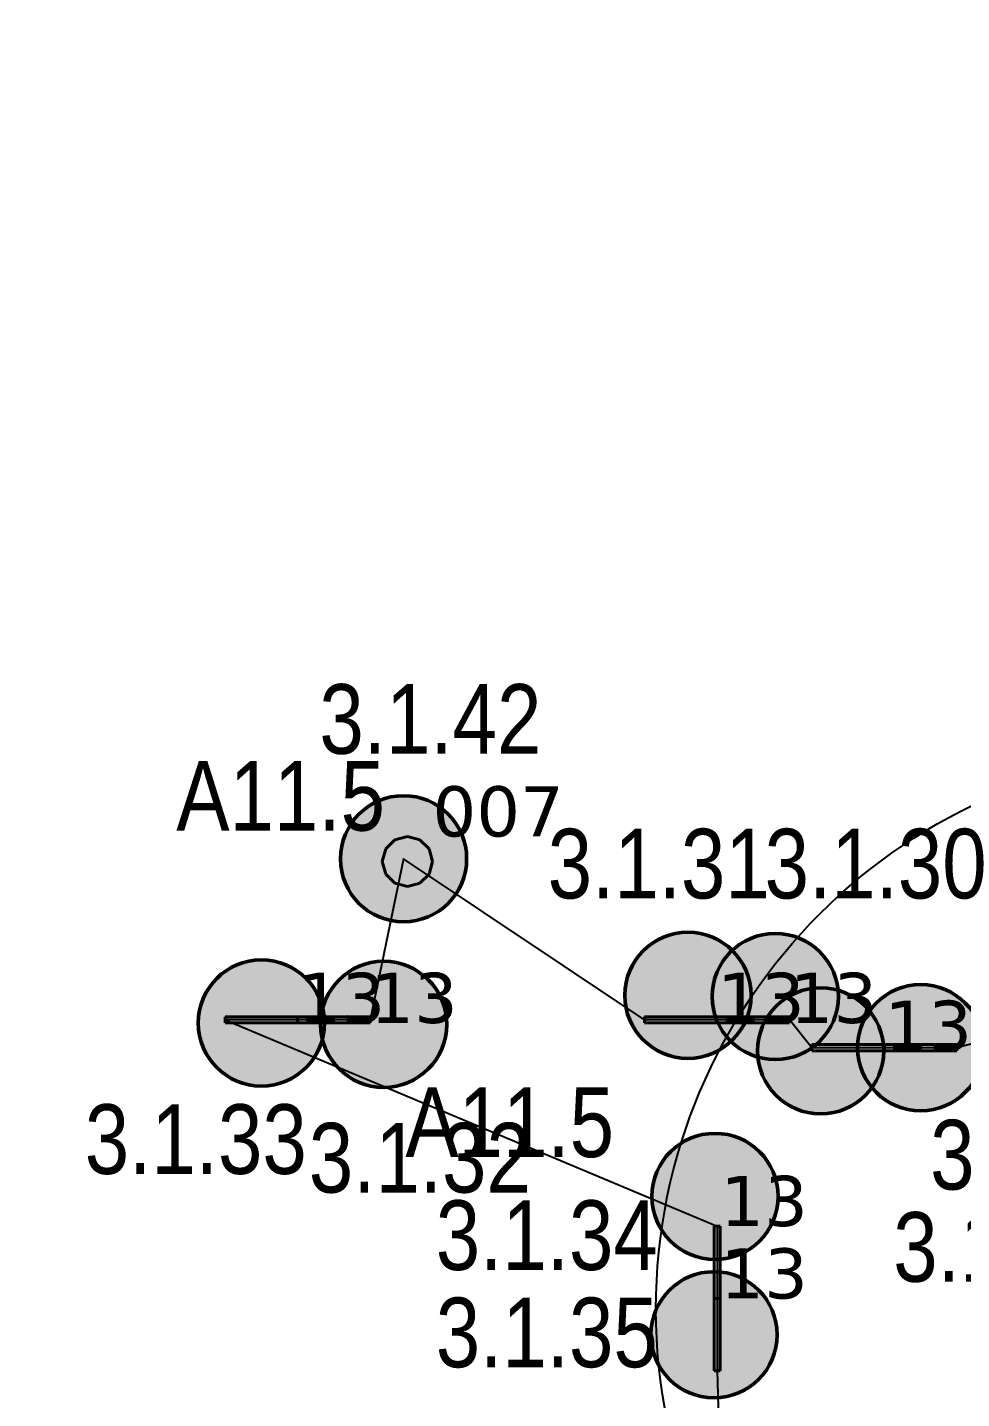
# Model space of a CAD drawing. Header units: millimetres. Extents: x -243740 to 150609, y -473655 to -165121.
# Drawn here: x -228173 to -224823, y -375699 to -370779 of the extents above; entities that cross this region are included whole.
import ezdxf
from ezdxf.enums import TextEntityAlignment as Align

# ---------------------------------------------------------------- set-up
doc = ezdxf.new("R2010")
doc.units = ezdxf.units.MM
doc.layers.add('_Гр.ЩД-1А.5.9.I2.1', color=6, linetype='Continuous')
for name, color, linetype, lineweight in [('_освещение_dali', 3, 'Continuous', 50), ('DLX_FL2_LUM 34', 5, 'Continuous', 40), ('DLX_FL2_LUM 7', 5, 'Continuous', 40), ('Освещение', 5, 'Continuous', 30)]:
    doc.layers.add(name, color=color, linetype=linetype, lineweight=lineweight)
doc.layers.add('DLX_FL2_LUM 10', color=7, linetype='Continuous', lineweight=40, true_color=0xfb1804)
doc.styles.add('Arial Narrow_6', font='ARIALN.TTF', dxfattribs={"height": 193.245432})
doc.styles.get("Standard").update_dxf_attribs({"font": 'ARIALN.TTF'})
doc.styles.add('TableTextStyle', font='')
doc.styles.get('TableTextStyle').set_extended_font_data('VERDANA.TTF')
doc.linetypes.add('Truba', pattern='A,3e-05,[4,MSH_7,S=1,R=0,X=0,Y=0],-3.022072', length=3.022102)

# ---------------------------------------------------------------- blocks, each defined once
blk = doc.blocks.new('dgdg')
at = {"layer": 'DLX_FL2_LUM 10'}
for points in [[(9280.5, 23008.2, 0), (9540.5, 23008.2, 0)], [(9540.5, 23008.2, 0), (9280.5, 23008.2, 0)], [(9280.5, 23008.2, 0), (9280.5, 23008.2, 0)], [(9280.5, 22985.7, 0), (9280.5, 23008.2, 0)], [(9280.5, 23008.2, 0), (9280.5, 23008.2, 0)], [(9280.5, 23008.2, 0), (9280.5, 22985.7, 0)], [(9540.5, 23008.2, 0), (9280.5, 23008.2, 0)], [(9280.5, 23008.2, 0), (9280.5, 22985.7, 0)], [(9280.5, 23008.2, 0), (9540.5, 23008.2, 0)], [(9280.5, 22985.7, 0), (9280.5, 23008.2, 0)], [(9540.5, 22985.7, 0), (9280.5, 22985.7, 0)], [(9280.5, 22985.7, 0), (9280.5, 22985.7, 0)], [(9280.5, 22985.7, 0), (9540.5, 22985.7, 0)], [(9280.5, 22985.7, 0), (9280.5, 22985.7, 0)], [(9280.5, 22985.7, 0), (9540.5, 22985.7, 0)], [(9540.5, 22985.7, 0), (9280.5, 22985.7, 0)], [(9540.5, 23008.2, 0), (9540.5, 23008.2, 0)], [(9540.5, 23008.2, 0), (9540.5, 22985.7, 0)], [(9540.5, 22985.7, 0), (9540.5, 23008.2, 0)], [(9540.5, 23008.2, 0), (9540.5, 23008.2, 0)], [(9540.5, 22985.7, 0), (9540.5, 23008.2, 0)], [(9540.5, 23008.2, 0), (9540.5, 22985.7, 0)], [(9540.5, 23008.2, 0), (9800.5, 23008.2, 0)], [(9800.5, 23008.2, 0), (9540.5, 23008.2, 0)], [(9540.5, 23008.2, 0), (9540.5, 23008.2, 0)], [(9540.5, 22985.7, 0), (9540.5, 23008.2, 0)], [(9540.5, 23008.2, 0), (9540.5, 23008.2, 0)], [(9540.5, 23008.2, 0), (9540.5, 22985.7, 0)], [(9800.5, 23008.2, 0), (9540.5, 23008.2, 0)], [(9540.5, 23008.2, 0), (9540.5, 22985.7, 0)], [(9540.5, 23008.2, 0), (9800.5, 23008.2, 0)], [(9540.5, 22985.7, 0), (9540.5, 23008.2, 0)], [(9540.5, 22985.7, 0), (9540.5, 22985.7, 0)], [(9540.5, 22985.7, 0), (9540.5, 22985.7, 0)], [(9800.5, 22985.7, 0), (9540.5, 22985.7, 0)], [(9540.5, 22985.7, 0), (9540.5, 22985.7, 0)], [(9540.5, 22985.7, 0), (9800.5, 22985.7, 0)], [(9540.5, 22985.7, 0), (9540.5, 22985.7, 0)], [(9540.5, 22985.7, 0), (9800.5, 22985.7, 0)], [(9800.5, 22985.7, 0), (9540.5, 22985.7, 0)], [(9800.5, 23008.2, 0), (9800.5, 23008.2, 0)], [(9800.5, 23008.2, 0), (9800.5, 22985.7, 0)], [(9800.5, 22985.7, 0), (9800.5, 23008.2, 0)], [(9800.5, 23008.2, 0), (9800.5, 23008.2, 0)], [(9800.5, 22985.7, 0), (9800.5, 23008.2, 0)], [(9800.5, 23008.2, 0), (9800.5, 22985.7, 0)], [(9800.5, 22985.7, 0), (9800.5, 22985.7, 0)], [(9800.5, 22985.7, 0), (9800.5, 22985.7, 0)]]:
    blk.add_polyline3d(points, dxfattribs=at)
at = {"layer": 'DLX_FL2_LUM 34'}
for points in [[(7751.8, 23710.1, 0), (7784.7, 23743, 0)], [(7784.7, 23743, 0), (7751.8, 23710.1, 0)], [(7784.7, 23743, 0), (7751.8, 23710.1, 0)], [(7751.8, 23710.1, 0), (7784.7, 23743, 0)], [(7784.7, 23743, 0), (7829.7, 23755.1, 0)], [(7829.7, 23755.1, 0), (7784.7, 23743, 0)], [(7829.7, 23755.1, 0), (7784.7, 23743, 0)], [(7784.7, 23743, 0), (7829.7, 23755.1, 0)], [(7784.7, 23743, 0), (7784.7, 23743, 0)], [(7784.7, 23743, 0), (7784.7, 23743, 0)], [(7829.7, 23755.1, 0), (7829.7, 23755.1, 0)], [(7829.7, 23755.1, 0), (7874.7, 23743, 0)], [(7874.7, 23743, 0), (7829.7, 23755.1, 0)], [(7829.7, 23755.1, 0), (7829.7, 23755.1, 0)], [(7874.7, 23743, 0), (7829.7, 23755.1, 0)], [(7829.7, 23755.1, 0), (7874.7, 23743, 0)], [(7874.7, 23743, 0), (7874.7, 23743, 0)], [(7874.7, 23743, 0), (7907.7, 23710.1, 0)], [(7907.7, 23710.1, 0), (7874.7, 23743, 0)], [(7874.7, 23743, 0), (7874.7, 23743, 0)], [(7907.7, 23710.1, 0), (7874.7, 23743, 0)], [(7874.7, 23743, 0), (7907.7, 23710.1, 0)], [(7739.7, 23665.1, 0), (7751.8, 23710.1, 0)], [(7751.8, 23710.1, 0), (7739.7, 23665.1, 0)], [(7751.8, 23710.1, 0), (7739.7, 23665.1, 0)], [(7739.7, 23665.1, 0), (7751.8, 23710.1, 0)], [(7751.8, 23710.1, 0), (7751.8, 23710.1, 0)], [(7751.8, 23710.1, 0), (7751.8, 23710.1, 0)], [(7907.7, 23710.1, 0), (7907.7, 23710.1, 0)], [(7907.7, 23710.1, 0), (7919.7, 23665.1, 0)], [(7919.7, 23665.1, 0), (7907.7, 23710.1, 0)], [(7907.7, 23710.1, 0), (7907.7, 23710.1, 0)], [(7919.7, 23665.1, 0), (7907.7, 23710.1, 0)], [(7907.7, 23710.1, 0), (7919.7, 23665.1, 0)], [(7751.8, 23620.1, 0), (7739.7, 23665.1, 0)], [(7739.7, 23665.1, 0), (7739.7, 23665.1, 0)], [(7739.7, 23665.1, 0), (7751.8, 23620.1, 0)], [(7739.7, 23665.1, 0), (7739.7, 23665.1, 0)], [(7739.7, 23665.1, 0), (7751.8, 23620.1, 0)], [(7751.8, 23620.1, 0), (7739.7, 23665.1, 0)], [(7784.7, 23587.1, 0), (7751.8, 23620.1, 0)], [(7751.8, 23620.1, 0), (7751.8, 23620.1, 0)], [(7751.8, 23620.1, 0), (7784.7, 23587.1, 0)], [(7751.8, 23620.1, 0), (7751.8, 23620.1, 0)], [(7751.8, 23620.1, 0), (7784.7, 23587.1, 0)], [(7784.7, 23587.1, 0), (7751.8, 23620.1, 0)], [(7907.7, 23620.1, 0), (7874.7, 23587.1, 0)], [(7874.7, 23587.1, 0), (7907.7, 23620.1, 0)], [(7874.7, 23587.1, 0), (7907.7, 23620.1, 0)], [(7907.7, 23620.1, 0), (7874.7, 23587.1, 0)], [(7919.7, 23665.1, 0), (7907.7, 23620.1, 0)], [(7907.7, 23620.1, 0), (7919.7, 23665.1, 0)], [(7907.7, 23620.1, 0), (7919.7, 23665.1, 0)], [(7919.7, 23665.1, 0), (7907.7, 23620.1, 0)], [(7907.7, 23620.1, 0), (7907.7, 23620.1, 0)], [(7907.7, 23620.1, 0), (7907.7, 23620.1, 0)], [(7919.7, 23665.1, 0), (7919.7, 23665.1, 0)], [(7919.7, 23665.1, 0), (7919.7, 23665.1, 0)], [(7829.7, 23575.1, 0), (7784.7, 23587.1, 0)], [(7784.7, 23587.1, 0), (7784.7, 23587.1, 0)], [(7784.7, 23587.1, 0), (7829.7, 23575.1, 0)], [(7784.7, 23587.1, 0), (7784.7, 23587.1, 0)], [(7784.7, 23587.1, 0), (7829.7, 23575.1, 0)], [(7829.7, 23575.1, 0), (7784.7, 23587.1, 0)], [(7874.7, 23587.1, 0), (7829.7, 23575.1, 0)], [(7829.7, 23575.1, 0), (7874.7, 23587.1, 0)], [(7829.7, 23575.1, 0), (7874.7, 23587.1, 0)], [(7874.7, 23587.1, 0), (7829.7, 23575.1, 0)], [(7829.7, 23575.1, 0), (7829.7, 23575.1, 0)], [(7829.7, 23575.1, 0), (7829.7, 23575.1, 0)], [(7874.7, 23587.1, 0), (7874.7, 23587.1, 0)], [(7874.7, 23587.1, 0), (7874.7, 23587.1, 0)]]:
    blk.add_polyline3d(points, dxfattribs=at)
at = {"layer": 'DLX_FL2_LUM 7'}
for points in [[(7176.1, 23108.2, 0), (7436.1, 23108.2, 0)], [(7436.1, 23108.2, 0), (7176.1, 23108.2, 0)], [(7176.1, 23108.2, 0), (7176.1, 23108.2, 0)], [(7176.1, 23085.7, 0), (7176.1, 23108.2, 0)], [(7176.1, 23108.2, 0), (7176.1, 23108.2, 0)], [(7176.1, 23108.2, 0), (7176.1, 23085.7, 0)], [(7436.1, 23108.2, 0), (7176.1, 23108.2, 0)], [(7176.1, 23108.2, 0), (7176.1, 23085.7, 0)], [(7176.1, 23108.2, 0), (7436.1, 23108.2, 0)], [(7176.1, 23085.7, 0), (7176.1, 23108.2, 0)], [(7436.1, 23085.7, 0), (7176.1, 23085.7, 0)], [(7176.1, 23085.7, 0), (7176.1, 23085.7, 0)], [(7176.1, 23085.7, 0), (7436.1, 23085.7, 0)], [(7176.1, 23085.7, 0), (7176.1, 23085.7, 0)], [(7176.1, 23085.7, 0), (7436.1, 23085.7, 0)], [(7436.1, 23085.7, 0), (7176.1, 23085.7, 0)], [(7436.1, 23108.2, 0), (7436.1, 23108.2, 0)], [(7436.1, 23108.2, 0), (7436.1, 23085.7, 0)], [(7436.1, 23085.7, 0), (7436.1, 23108.2, 0)], [(7436.1, 23108.2, 0), (7436.1, 23108.2, 0)], [(7436.1, 23085.7, 0), (7436.1, 23108.2, 0)], [(7436.1, 23108.2, 0), (7436.1, 23085.7, 0)], [(7436.1, 23108.2, 0), (7696.1, 23108.2, 0)], [(7696.1, 23108.2, 0), (7436.1, 23108.2, 0)], [(7436.1, 23108.2, 0), (7436.1, 23108.2, 0)], [(7436.1, 23085.7, 0), (7436.1, 23108.2, 0)], [(7436.1, 23108.2, 0), (7436.1, 23108.2, 0)], [(7436.1, 23108.2, 0), (7436.1, 23085.7, 0)], [(7696.1, 23108.2, 0), (7436.1, 23108.2, 0)], [(7436.1, 23108.2, 0), (7436.1, 23085.7, 0)], [(7436.1, 23108.2, 0), (7696.1, 23108.2, 0)], [(7436.1, 23085.7, 0), (7436.1, 23108.2, 0)], [(7436.1, 23085.7, 0), (7436.1, 23085.7, 0)], [(7436.1, 23085.7, 0), (7436.1, 23085.7, 0)], [(7696.1, 23085.7, 0), (7436.1, 23085.7, 0)], [(7436.1, 23085.7, 0), (7436.1, 23085.7, 0)], [(7436.1, 23085.7, 0), (7696.1, 23085.7, 0)], [(7436.1, 23085.7, 0), (7436.1, 23085.7, 0)], [(7436.1, 23085.7, 0), (7696.1, 23085.7, 0)], [(7696.1, 23085.7, 0), (7436.1, 23085.7, 0)], [(7696.1, 23108.2, 0), (7696.1, 23108.2, 0)], [(7696.1, 23108.2, 0), (7696.1, 23085.7, 0)], [(7696.1, 23085.7, 0), (7696.1, 23108.2, 0)], [(7696.1, 23108.2, 0), (7696.1, 23108.2, 0)], [(7696.1, 23085.7, 0), (7696.1, 23108.2, 0)], [(7696.1, 23108.2, 0), (7696.1, 23085.7, 0)], [(7696.1, 23085.7, 0), (7696.1, 23085.7, 0)], [(7696.1, 23085.7, 0), (7696.1, 23085.7, 0)], [(8680.5, 23108.2, 0), (8940.5, 23108.2, 0)], [(8940.5, 23108.2, 0), (8680.5, 23108.2, 0)], [(8680.5, 23108.2, 0), (8680.5, 23108.2, 0)], [(8680.5, 23085.7, 0), (8680.5, 23108.2, 0)], [(8680.5, 23108.2, 0), (8680.5, 23108.2, 0)], [(8680.5, 23108.2, 0), (8680.5, 23085.7, 0)], [(8940.5, 23108.2, 0), (8680.5, 23108.2, 0)], [(8680.5, 23108.2, 0), (8680.5, 23085.7, 0)], [(8680.5, 23108.2, 0), (8940.5, 23108.2, 0)], [(8680.5, 23085.7, 0), (8680.5, 23108.2, 0)], [(8940.5, 23085.7, 0), (8680.5, 23085.7, 0)], [(8680.5, 23085.7, 0), (8680.5, 23085.7, 0)], [(8680.5, 23085.7, 0), (8940.5, 23085.7, 0)], [(8680.5, 23085.7, 0), (8680.5, 23085.7, 0)], [(8680.5, 23085.7, 0), (8940.5, 23085.7, 0)], [(8940.5, 23085.7, 0), (8680.5, 23085.7, 0)], [(8940.5, 23108.2, 0), (8940.5, 23108.2, 0)], [(8940.5, 23108.2, 0), (8940.5, 23085.7, 0)], [(8940.5, 23085.7, 0), (8940.5, 23108.2, 0)], [(8940.5, 23108.2, 0), (8940.5, 23108.2, 0)], [(8940.5, 23085.7, 0), (8940.5, 23108.2, 0)], [(8940.5, 23108.2, 0), (8940.5, 23085.7, 0)], [(8940.5, 23108.2, 0), (9200.5, 23108.2, 0)], [(9200.5, 23108.2, 0), (8940.5, 23108.2, 0)], [(8940.5, 23108.2, 0), (8940.5, 23108.2, 0)], [(8940.5, 23085.7, 0), (8940.5, 23108.2, 0)], [(8940.5, 23108.2, 0), (8940.5, 23108.2, 0)], [(8940.5, 23108.2, 0), (8940.5, 23085.7, 0)], [(9200.5, 23108.2, 0), (8940.5, 23108.2, 0)], [(8940.5, 23108.2, 0), (8940.5, 23085.7, 0)], [(8940.5, 23108.2, 0), (9200.5, 23108.2, 0)], [(8940.5, 23085.7, 0), (8940.5, 23108.2, 0)], [(8940.5, 23085.7, 0), (8940.5, 23085.7, 0)], [(8940.5, 23085.7, 0), (8940.5, 23085.7, 0)], [(9200.5, 23085.7, 0), (8940.5, 23085.7, 0)], [(8940.5, 23085.7, 0), (8940.5, 23085.7, 0)], [(8940.5, 23085.7, 0), (9200.5, 23085.7, 0)], [(8940.5, 23085.7, 0), (8940.5, 23085.7, 0)], [(8940.5, 23085.7, 0), (9200.5, 23085.7, 0)], [(9200.5, 23085.7, 0), (8940.5, 23085.7, 0)], [(9200.5, 23108.2, 0), (9200.5, 23108.2, 0)], [(9200.5, 23108.2, 0), (9200.5, 23085.7, 0)], [(9200.5, 23085.7, 0), (9200.5, 23108.2, 0)], [(9200.5, 23108.2, 0), (9200.5, 23108.2, 0)], [(9200.5, 23085.7, 0), (9200.5, 23108.2, 0)], [(9200.5, 23108.2, 0), (9200.5, 23085.7, 0)], [(9200.5, 23085.7, 0), (9200.5, 23085.7, 0)], [(9200.5, 23085.7, 0), (9200.5, 23085.7, 0)], [(8929.2, 22097, 0), (8929.2, 22357, 0)], [(8929.2, 22357, 0), (8929.2, 22357, 0)], [(8929.2, 22357, 0), (8929.2, 22097, 0)], [(8929.2, 22357, 0), (8951.7, 22357, 0)], [(8951.7, 22357, 0), (8929.2, 22357, 0)], [(8929.2, 22357, 0), (8929.2, 22357, 0)], [(8929.2, 22357, 0), (8929.2, 22097, 0)], [(8951.7, 22357, 0), (8929.2, 22357, 0)], [(8929.2, 22097, 0), (8929.2, 22357, 0)], [(8929.2, 22357, 0), (8951.7, 22357, 0)], [(8951.7, 22357, 0), (8951.7, 22097, 0)], [(8951.7, 22097, 0), (8951.7, 22357, 0)], [(8951.7, 22357, 0), (8951.7, 22357, 0)], [(8951.7, 22357, 0), (8951.7, 22357, 0)], [(8951.7, 22097, 0), (8951.7, 22357, 0)], [(8951.7, 22357, 0), (8951.7, 22097, 0)], [(8951.7, 22097, 0), (8929.2, 22097, 0)], [(8929.2, 22097, 0), (8929.2, 22097, 0)], [(8929.2, 22097, 0), (8951.7, 22097, 0)], [(8929.2, 22097, 0), (8929.2, 22097, 0)], [(8929.2, 22097, 0), (8951.7, 22097, 0)], [(8951.7, 22097, 0), (8929.2, 22097, 0)], [(8929.2, 21837, 0), (8929.2, 22097, 0)], [(8929.2, 22097, 0), (8929.2, 22097, 0)], [(8929.2, 22097, 0), (8929.2, 21837, 0)], [(8929.2, 22097, 0), (8951.7, 22097, 0)], [(8951.7, 22097, 0), (8929.2, 22097, 0)], [(8929.2, 22097, 0), (8929.2, 22097, 0)], [(8929.2, 22097, 0), (8929.2, 21837, 0)], [(8951.7, 22097, 0), (8929.2, 22097, 0)], [(8929.2, 21837, 0), (8929.2, 22097, 0)], [(8929.2, 22097, 0), (8951.7, 22097, 0)], [(8951.7, 22097, 0), (8951.7, 22097, 0)], [(8951.7, 22097, 0), (8951.7, 22097, 0)], [(8951.7, 22097, 0), (8951.7, 21837, 0)], [(8951.7, 21837, 0), (8951.7, 22097, 0)], [(8951.7, 22097, 0), (8951.7, 22097, 0)], [(8951.7, 22097, 0), (8951.7, 22097, 0)], [(8951.7, 21837, 0), (8951.7, 22097, 0)], [(8951.7, 22097, 0), (8951.7, 21837, 0)], [(8951.7, 21837, 0), (8929.2, 21837, 0)], [(8929.2, 21837, 0), (8929.2, 21837, 0)], [(8929.2, 21837, 0), (8951.7, 21837, 0)], [(8929.2, 21837, 0), (8929.2, 21837, 0)], [(8929.2, 21837, 0), (8951.7, 21837, 0)], [(8951.7, 21837, 0), (8929.2, 21837, 0)], [(8951.7, 21837, 0), (8951.7, 21837, 0)], [(8951.7, 21837, 0), (8951.7, 21837, 0)]]:
    blk.add_polyline3d(points, dxfattribs=at)
at = {"layer": 'Освещение', "lineweight": 40, "style": 'Arial Narrow_6'}
for p in [(7000.9, 23775.9), (7822.5, 22604.4)]:
    blk.add_text('А11.5', height=250, dxfattribs=at).set_placement(p)
blk = doc.blocks.new('A$Cab2378fa')
at = {"lineweight": 25, "true_color": 0xfff5f5}
h = blk.add_hatch(color=7, dxfattribs=at)
h.dxf.hatch_style = 1
h.paths.add_polyline_path([(0, 0), (-141.6, -170.3, 0.174923), (3, -222.4, 0.197808), (162.3, -156.8)])
h.paths.add_polyline_path([(-163.2, 157.6), (0, 0), (147.8, 177.8, 0.175398), (3, 230.2, 0.209014)])
at = {"lineweight": 25}
h = blk.add_hatch(color=0, dxfattribs=at)
h.paths.add_polyline_path([(162.3, -156.8, 0.442338), (147.8, 177.8), (0, 0)])
h.paths.add_polyline_path([(-141.6, -170.3), (0, 0), (-163.2, 157.6, 0.430096)])
blk.add_circle((3, 3.9), 226.3)

msp = doc.modelspace()

# ---------------------------------------------------------------- linework, layer by layer
at = {"layer": '_Гр.ЩД-1А.5.9.I2.1', "ltscale": 100}
msp.add_lwpolyline([(-222359.5, -374340.3), (-222439.5, -374440.2), (-222959.5, -374440.2), (-223541.3, -373811.8), (-223939.5, -374340.3), (-224459.5, -374340.3), (-224839.5, -374440.2), (-225359.5, -374440.2), (-225439.5, -374340.3), (-225959.5, -374340.3), (-226824.1, -373762.3), (-226944, -374340.3), (-227464, -374340.3), (-225699.5, -375080.3), (-225699.5, -375600.3), (-225688.3, -375985.3), (-225688.3, -376505.3), (-225688.3, -376800.9), (-224877, -376800.9)], dxfattribs=at)
at = {"layer": 'Defpoints', "color": 3, "ltscale": 100}
msp.add_circle((-223911.8, -375378.8), 2007.2, dxfattribs=at)

# ---------------------------------------------------------------- block references
at = {"layer": '_освещение_dali', "color": 5, "ltscale": 100}
for p in [(-226827.1, -373766.2), (-225807.3, -374256.1), (-225494.1, -374260.3), (-227336.9, -374355.4), (-226898.3, -374360.3), (-225710.2, -374977.8), (-225713.7, -375474.2)]:
    msp.add_blockref('A$Cab2378fa', p, dxfattribs=at)
at = {"layer": '_освещение_dali', "color": 1, "ltscale": 100}
for p in [(-225331.3, -374455.4), (-224972.5, -374444.2)]:
    msp.add_blockref('A$Cab2378fa', p, dxfattribs=at)
at = {"layer": 'Defpoints', "linetype": 'Truba'}
msp.add_blockref('dgdg', (-234640, -397437.2), dxfattribs=at)

# ---------------------------------------------------------------- texts
at = {"layer": '_Гр.ЩД-1А.5.9.I2.1', "ltscale": 100}
for s, p in [('3.1.42', (-226727.8, -373460.7)), ('3.1.31', (-225909, -373979.7)), ('3.1.30', (-225131.1, -373979.7)), ('3.1.33', (-227569.2, -374968.2)), ('3.1.32', (-226765.7, -375035.1)), ('3.1.6', (-224617.1, -375024.2)), ('3.1.34', (-226310.4, -375312.9)), ('3.1.7', (-224749.5, -375355.2)), ('3.1.35', (-226310.4, -375661.9))]:
    msp.add_text(s, height=250, dxfattribs=at).set_placement(p, align=Align.BOTTOM_CENTER)
at = {"layer": '_освещение_dali', "color": 61, "true_color": 0xd4e480, "style": 'TableTextStyle'}
for s, p in [('007', (-226720.3, -373682.1)), ('13', (-227204, -374351.5)), ('13', (-226944, -374351.5)), ('13', (-225699.5, -374351.5)), ('13', (-225439.5, -374351.5)), ('13А', (-225099.5, -374451.5)), ('13', (-225688.3, -375080.2)), ('13', (-225688.3, -375340.2))]:
    msp.add_text(s, height=180, dxfattribs=at).set_placement(p)

doc.saveas('drawing.dxf')
